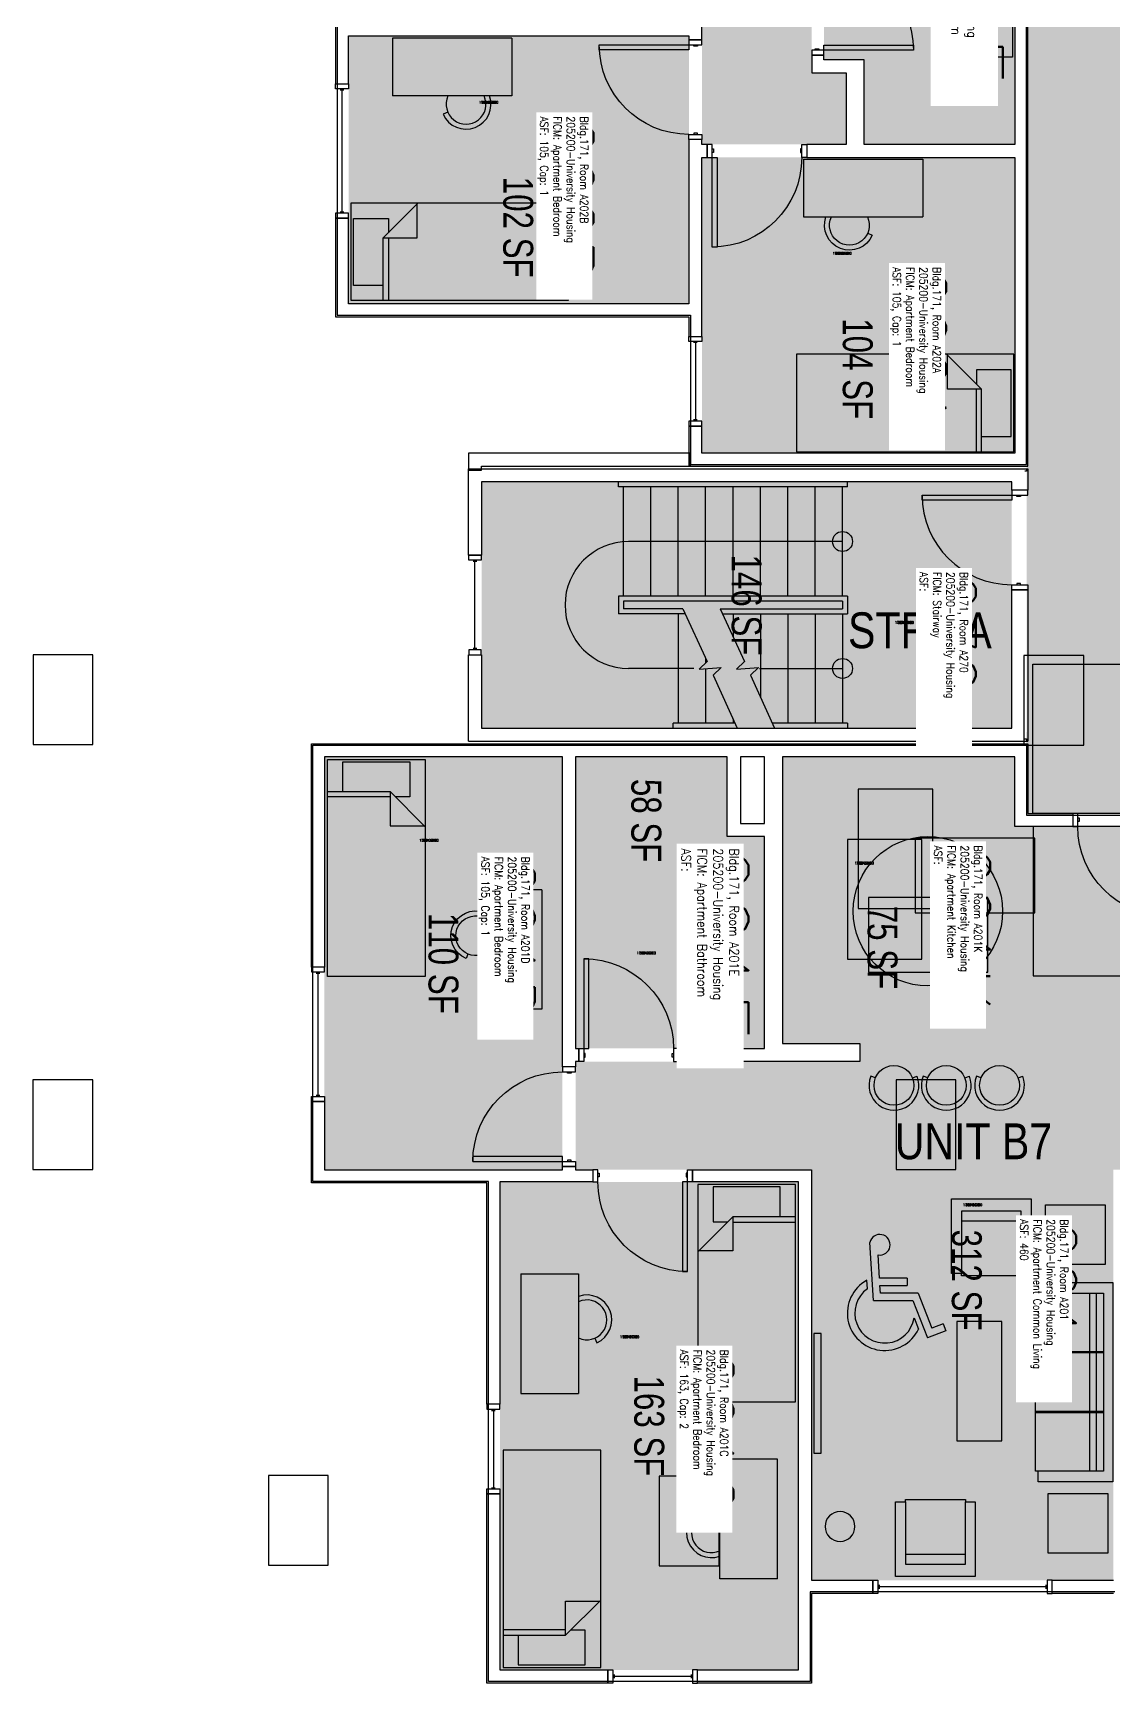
# Model space of a CAD drawing. Header units: inches. Extents: x -24 to 3257, y -489 to 2081.
# Drawn here: x -24 to 410, y -123 to 540 of the extents above; entities that cross this region are included whole.
import ezdxf
from ezdxf.enums import TextEntityAlignment as Align

# ---------------------------------------------------------------- set-up
doc = ezdxf.new("R2010")
doc.units = ezdxf.units.IN
doc.header["$LTSCALE"] = 48
doc.header["$MEASUREMENT"] = 0
for name, color, linetype in [('A-AREA-IDEN', 1, 'Continuous'), ('A-AREA-UNIT', 1, 'Continuous'), ('A-DOOR', 2, 'Continuous'), ('A-FLOR', 3, 'Continuous'), ('A-FLOR-ACCS', 2, 'Continuous'), ('A-FURN', 3, 'Continuous'), ('A-GLAZ', 1, 'Continuous'), ('A-IDEN-ICON', 4, 'Continuous'), ('A-IDEN-RNUM', 7, 'Continuous'), ('A-IDEN-SNUM', 4, 'Continuous'), ('A-IDEN-VNUM', 4, 'Continuous'), ('A-WALL', 5, 'Continuous'), ('AREA-TEXT', 3, 'Continuous'), ('Rooms-Category-Color', 7, 'Continuous'), ('Rooms-College-Color', 7, 'Continuous'), ('Rooms-Department-Color', 7, 'Continuous'), ('Rooms-Division-Color', 7, 'Continuous'), ('Rooms-Information', 7, 'Continuous')]:
    doc.layers.add(name, color=color, linetype=linetype)
doc.styles.add('AREA', font='arial.ttf', dxfattribs={"width": 0.75, "height": 12})
doc.styles.add('DIMS', font='ARIALN.TTF')
doc.styles.add('ROOMSNUMBER', font='txt.shx', dxfattribs={"height": 0.03})
doc.styles.add('ROOMVNUMBER', font='simplex.shx', dxfattribs={"width": 0.85})
doc.styles.get("Standard").update_dxf_attribs({"font": 'ARIALN.TTF'})
doc.dimstyles.new('NBA 2004', dxfattribs={"dimscale": 128, "dimtxt": 0.125, "dimasz": 0.09375, "dimexe": 0.125, "dimexo": 0.125, "dimgap": 0.0625, "dimtad": 1, "dimdec": 3, "dimzin": 3, "dimdsep": 46, "dimlunit": 4, "dimtxsty": 'DIMS', "dimblk": 'ARCHTICK', "dimcen": 0.09375, "dimdle": 0.125, "dimclrd": 256, "dimclre": 256, "dimclrt": 2, "dimadec": 0, "dimazin": 0, "dimtfac": 0.75, "dimtdec": 3, "dimtmove": 2, "dimatfit": 2, "dimfxl": 0.125, "dimfrac": 2, "dimtolj": 1, "dimtzin": 0, "dimlwd": -1, "dimlwe": -1, "dimarcsym": 0})

# ---------------------------------------------------------------- blocks, each defined once
blk = doc.blocks.new('_ArchTick')
at = {"color": 0, "linetype": 'ByBlock', "const_width": 0.15}
blk.add_lwpolyline([(-0.5, -0.5), (0.5, 0.5)], dxfattribs=at)
blk = doc.blocks.new('A$C4D89189E')
for p, q in [((0, 48), (0, 0)), ((0, 48), (23.25, 48)), ((23.25, 48), (23.25, 0)), ((29.75, 22.18), (30.53, 20.35)), ((0, 0), (23.25, 0.01))]:
    blk.add_line(p, q)
for radius, start, end in [(10, 293.20604, 109.52969), (8, 245.29988, 114.70012)]:
    blk.add_arc((26.59, 29.54), radius, start, end)
blk = doc.blocks.new('5ft_Diameter')
blk.add_circle((0, 0), 30)
blk = doc.blocks.new('Bar stool')
at = {"layer": 'A-FURN'}
for p, q in [((-7.43, -2.97), (-9.29, -3.71)), ((7.43, -2.97), (9.29, -3.71))]:
    blk.add_line(p, q, dxfattribs=at)
blk.add_circle((0, 0), 8, dxfattribs=at)
blk.add_arc((0, 0), 10, 338.20604, 201.79396, dxfattribs=at)
blk = doc.blocks.new('BED_TWIN')
at = {"linetype": 'Continuous'}
for p, q in [((87.250002, 19.500025), (0, 19.500025)), ((0, 19.500025), (0, -19.740625)), ((12.96, 13.379975), (0.99222, 13.379975)), ((1, 13.376575), (1, -13.500025)), ((12.96, 19.500025), (12.96, -5.659925)), ((15.12, -5.659925), (15.12, 19.500025)), ((87.250002, -19.740625), (87.250002, 19.504725)), ((27.040597, -19.740625), (12.96, -5.659925)), ((12.96, -5.659925), (26.64, -5.659925)), ((26.64, -5.659925), (26.64, -19.340025)), ((15, -13.500025), (15, -7.717325)), ((0, -19.740625), (87.252733, -19.740625)), ((1, -13.500025), (15, -13.500025))]:
    blk.add_line(p, q, dxfattribs=at)
blk = doc.blocks.new('I_FURN_TABLE_COFFEE TABLE_P')
at = {"linetype": 'ByBlock', "lineweight": -2}
blk.add_lwpolyline([(-24, 9), (-24, -9), (24, -9), (24, 9)], close=True, dxfattribs=at)
blk = doc.blocks.new('I_FURN_SOFA_LONG_P')
at = {"linetype": 'ByBlock', "lineweight": -2}
for p, q in [((6.61, 35.75), (6.61, 12.25)), ((9.25, 35.75), (9.25, 12.25)), ((3.7, 12.25), (31, 12.25)), ((3.7, 11.75), (31, 11.75)), ((6.61, 11.75), (6.61, -11.75)), ((9.25, 11.75), (9.25, -11.75)), ((3.7, -11.75), (31, -11.75)), ((3.7, -12.25), (31, -12.25)), ((6.61, -12.25), (6.61, -35.75)), ((9.25, -12.25), (9.25, -35.75))]:
    blk.add_line(p, q, dxfattribs=at)
blk.add_lwpolyline([(0, 40), (0, -40), (30, -40), (30, -35.75), (31, -35.75), (31, 35.75), (30, 35.75), (30, 40)], close=True, dxfattribs=at)
blk.add_lwpolyline([(30, 35.75), (3.7, 35.75), (3.7, -35.75), (30, -35.75)], dxfattribs=at)
blk = doc.blocks.new('FURN_CHAIR_CHAIR 2_P')
at = {"linetype": 'ByBlock', "lineweight": -2}
blk.add_line((9, -12), (9, 12), dxfattribs=at)
blk.add_lwpolyline([(31, 12), (30, 12), (30, 16), (0, 16), (0, -16), (30, -16), (30, -12), (31, -12)], close=True, dxfattribs=at)
blk.add_lwpolyline([(30, -12), (5, -12), (5, 12), (30, 12)], dxfattribs=at)
blk = doc.blocks.new('wardrobe')
at = {"layer": 'A-FURN'}
blk.add_lwpolyline([(3915.13, -1087.22), (3915.13, -1111.22), (3879.13, -1111.22), (3879.13, -1087.22)], close=True, dxfattribs=at)
blk = doc.blocks.new('floor lamp')
at = {"layer": 'A-FURN'}
blk.add_circle((4186.85, -1261.23), 6, dxfattribs=at)
blk = doc.blocks.new('30x48')
at = {"layer": 'A-FLOR-ACCS'}
blk.add_lwpolyline([(0, 30), (48, 30), (48, 0), (0, 0)], close=True, dxfattribs=at)
blk = doc.blocks.new('cphc2')
for p, q in [((5.49, 8), (5.01, 15.77)), ((6.31, 11), (6.12, 14.1)), ((4.7, 9.57), (4.63, 10.7)), ((10, 11), (6.31, 11)), ((6.37, 10), (10, 10)), ((6.43, 9), (6.37, 10)), ((11.48, 9), (6.43, 9)), ((10, 11), (10, 10)), ((11.48, 9), (13.31, 4.28)), ((5.49, 8), (10.79, 8)), ((10.79, 8), (12.74, 2.99)), ((10.95, 5.66), (11.53, 4.17)), ((14.82, 4.87), (13.31, 4.28)), ((14.82, 4.87), (15.18, 3.93)), ((15.18, 3.93), (12.74, 2.99))]:
    blk.add_line(p, q)
for centre, radius, start, end in [((6.35, 15.46), 1.38, 260.2584, 166.6451), ((7, 6.3), 5, 118.3454, 334.8586), ((7, 6.3), 4, 125.1719, 350.8537)]:
    blk.add_arc(centre, radius, start, end)

msp = doc.modelspace()

# ---------------------------------------------------------------- hatches: boundary and pattern name
at = {"layer": 'Rooms-Category-Color', "true_color": 0xadadad}
for points in [[(547.22, 1168.24), (547.22, 1193.24), (464.89, 1193.24), (464.89, 1168.24), (375.5, 1168.24), (375.5, 1082.22), (350.5, 1082.22), (350.5, 999.89), (375.5, 999.89), (375.5, 815.86), (350.5, 815.86), (350.5, 733.53), (375.5, 733.53), (374.88, 226), (435.5, 226), (435.5, 616.78), (460.5, 616.78), (460.5, 699.11), (435.5, 699.11), (435.5, 881.25), (507.5, 881.25), (507.5, 960.25), (435.5, 960.25), (435.5, 1023.88), (495.87, 1084.25), (547.22, 1084.25)], [(369, 359.25), (155.94, 359.25), (155.94, 260.25), (369, 260.25)]]:
    msp.add_hatch(color=253, dxfattribs=at).paths.add_polyline_path(points)
at = {"layer": 'Rooms-Category-Color', "true_color": 0x728ef3}
for points in [[(240.13, 905.25), (240.13, 821.11), (345.25, 821.11), (345.25, 759.98), (336.3, 759.98), (336.3, 754.73), (345.25, 754.73), (345.25, 733.53), (295.88, 733.53), (295.88, 754.73), (302.3, 754.73), (302.3, 759.98), (288.63, 759.98), (288.63, 728.28), (302.5, 728.28), (302.5, 699.53), (288.63, 699.53), (288.63, 523.5), (302.5, 523.5), (302.5, 494.75), (244.5, 494.75), (244.5, 769.75), (123.5, 769.75), (123.5, 905.25)], [(370.25, 607.89), (293.5, 607.89), (293.5, 528.75), (309.75, 528.75), (309.75, 494.75), (370.25, 494.75)], [(102.5, 538.38), (102.5, 430.75), (239.25, 430.75), (239.25, 538.38)], [(244.5, 370.75), (370.25, 370.75), (370.25, 489.5), (244.5, 489.5)], [(92.83, 248.75), (92.83, 82.88), (188.46, 82.88), (188.46, 248.75)], [(193.71, 248.75), (193.71, 131.63), (269.58, 131.63), (269.58, 216.76), (254.69, 216.76), (254.69, 248.75)], [(370.25, 133.63), (276.83, 133.63), (276.83, 248.75), (370.25, 248.75)], [(288.58, -82), (409.82, -82), (409.82, 82.88), (555.92, 82.88), (555.92, 147.39), (435.5, 147.39), (435.5, 220.75), (370.25, 220.75), (370.25, 133.63), (307.96, 133.63), (307.96, 126.38), (193.71, 126.38), (193.71, 82.88), (288.58, 82.88)], [(163.33, -118), (283.33, -118), (283.33, 78), (163.33, 78)]]:
    msp.add_hatch(color=171, dxfattribs=at).paths.add_polyline_path(points)
at = {"layer": 'Rooms-College-Color', "true_color": 0xadadad}
for points in [[(547.22, 1168.24), (547.22, 1193.24), (464.89, 1193.24), (464.89, 1168.24), (375.5, 1168.24), (375.5, 1082.22), (350.5, 1082.22), (350.5, 999.89), (375.5, 999.89), (375.5, 815.86), (350.5, 815.86), (350.5, 733.53), (375.5, 733.53), (374.88, 226), (435.5, 226), (435.5, 616.78), (460.5, 616.78), (460.5, 699.11), (435.5, 699.11), (435.5, 881.25), (507.5, 881.25), (507.5, 960.25), (435.5, 960.25), (435.5, 1023.88), (495.87, 1084.25), (547.22, 1084.25)], [(240.13, 905.25), (240.13, 821.11), (345.25, 821.11), (345.25, 759.98), (336.3, 759.98), (336.3, 754.73), (345.25, 754.73), (345.25, 733.53), (295.88, 733.53), (295.88, 754.73), (302.3, 754.73), (302.3, 759.98), (288.63, 759.98), (288.63, 728.28), (302.5, 728.28), (302.5, 699.53), (288.63, 699.53), (288.63, 523.5), (302.5, 523.5), (302.5, 494.75), (244.5, 494.75), (244.5, 769.75), (123.5, 769.75), (123.5, 905.25)], [(370.25, 607.89), (293.5, 607.89), (293.5, 528.75), (309.75, 528.75), (309.75, 494.75), (370.25, 494.75)], [(102.5, 538.38), (102.5, 430.75), (239.25, 430.75), (239.25, 538.38)], [(244.5, 370.75), (370.25, 370.75), (370.25, 489.5), (244.5, 489.5)], [(369, 359.25), (155.94, 359.25), (155.94, 260.25), (369, 260.25)], [(92.83, 248.75), (92.83, 82.88), (188.46, 82.88), (188.46, 248.75)], [(193.71, 248.75), (193.71, 131.63), (269.58, 131.63), (269.58, 216.76), (254.69, 216.76), (254.69, 248.75)], [(370.25, 133.63), (276.83, 133.63), (276.83, 248.75), (370.25, 248.75)], [(288.58, -82), (409.82, -82), (409.82, 82.88), (555.92, 82.88), (555.92, 147.39), (435.5, 147.39), (435.5, 220.75), (370.25, 220.75), (370.25, 133.63), (307.96, 133.63), (307.96, 126.38), (193.71, 126.38), (193.71, 82.88), (288.58, 82.88)], [(163.33, -118), (283.33, -118), (283.33, 78), (163.33, 78)]]:
    msp.add_hatch(color=253, dxfattribs=at).paths.add_polyline_path(points)
at = {"layer": 'Rooms-Department-Color', "true_color": 0xacacac}
for points in [[(547.22, 1168.24), (547.22, 1193.24), (464.89, 1193.24), (464.89, 1168.24), (375.5, 1168.24), (375.5, 1082.22), (350.5, 1082.22), (350.5, 999.89), (375.5, 999.89), (375.5, 815.86), (350.5, 815.86), (350.5, 733.53), (375.5, 733.53), (374.88, 226), (435.5, 226), (435.5, 616.78), (460.5, 616.78), (460.5, 699.11), (435.5, 699.11), (435.5, 881.25), (507.5, 881.25), (507.5, 960.25), (435.5, 960.25), (435.5, 1023.88), (495.87, 1084.25), (547.22, 1084.25)], [(369, 359.25), (155.94, 359.25), (155.94, 260.25), (369, 260.25)]]:
    msp.add_hatch(color=253, dxfattribs=at).paths.add_polyline_path(points)
at = {"layer": 'Rooms-Department-Color', "true_color": 0x604aed}
for points in [[(240.13, 905.25), (240.13, 821.11), (345.25, 821.11), (345.25, 759.98), (336.3, 759.98), (336.3, 754.73), (345.25, 754.73), (345.25, 733.53), (295.88, 733.53), (295.88, 754.73), (302.3, 754.73), (302.3, 759.98), (288.63, 759.98), (288.63, 728.28), (302.5, 728.28), (302.5, 699.53), (288.63, 699.53), (288.63, 523.5), (302.5, 523.5), (302.5, 494.75), (244.5, 494.75), (244.5, 769.75), (123.5, 769.75), (123.5, 905.25)], [(370.25, 607.89), (293.5, 607.89), (293.5, 528.75), (309.75, 528.75), (309.75, 494.75), (370.25, 494.75)], [(102.5, 538.38), (102.5, 430.75), (239.25, 430.75), (239.25, 538.38)], [(244.5, 370.75), (370.25, 370.75), (370.25, 489.5), (244.5, 489.5)], [(92.83, 248.75), (92.83, 82.88), (188.46, 82.88), (188.46, 248.75)], [(193.71, 248.75), (193.71, 131.63), (269.58, 131.63), (269.58, 216.76), (254.69, 216.76), (254.69, 248.75)], [(370.25, 133.63), (276.83, 133.63), (276.83, 248.75), (370.25, 248.75)], [(288.58, -82), (409.82, -82), (409.82, 82.88), (555.92, 82.88), (555.92, 147.39), (435.5, 147.39), (435.5, 220.75), (370.25, 220.75), (370.25, 133.63), (307.96, 133.63), (307.96, 126.38), (193.71, 126.38), (193.71, 82.88), (288.58, 82.88)], [(163.33, -118), (283.33, -118), (283.33, 78), (163.33, 78)]]:
    msp.add_hatch(color=173, dxfattribs=at).paths.add_polyline_path(points)
at = {"layer": 'Rooms-Division-Color', "true_color": 0xadadad}
for points in [[(547.22, 1168.24), (547.22, 1193.24), (464.89, 1193.24), (464.89, 1168.24), (375.5, 1168.24), (375.5, 1082.22), (350.5, 1082.22), (350.5, 999.89), (375.5, 999.89), (375.5, 815.86), (350.5, 815.86), (350.5, 733.53), (375.5, 733.53), (374.88, 226), (435.5, 226), (435.5, 616.78), (460.5, 616.78), (460.5, 699.11), (435.5, 699.11), (435.5, 881.25), (507.5, 881.25), (507.5, 960.25), (435.5, 960.25), (435.5, 1023.88), (495.87, 1084.25), (547.22, 1084.25)], [(369, 359.25), (155.94, 359.25), (155.94, 260.25), (369, 260.25)]]:
    msp.add_hatch(color=253, dxfattribs=at).paths.add_polyline_path(points)
at = {"layer": 'Rooms-Division-Color', "true_color": 0x604aed}
for points in [[(240.13, 905.25), (240.13, 821.11), (345.25, 821.11), (345.25, 759.98), (336.3, 759.98), (336.3, 754.73), (345.25, 754.73), (345.25, 733.53), (295.88, 733.53), (295.88, 754.73), (302.3, 754.73), (302.3, 759.98), (288.63, 759.98), (288.63, 728.28), (302.5, 728.28), (302.5, 699.53), (288.63, 699.53), (288.63, 523.5), (302.5, 523.5), (302.5, 494.75), (244.5, 494.75), (244.5, 769.75), (123.5, 769.75), (123.5, 905.25)], [(370.25, 607.89), (293.5, 607.89), (293.5, 528.75), (309.75, 528.75), (309.75, 494.75), (370.25, 494.75)], [(102.5, 538.38), (102.5, 430.75), (239.25, 430.75), (239.25, 538.38)], [(244.5, 370.75), (370.25, 370.75), (370.25, 489.5), (244.5, 489.5)], [(92.83, 248.75), (92.83, 82.88), (188.46, 82.88), (188.46, 248.75)], [(193.71, 248.75), (193.71, 131.63), (269.58, 131.63), (269.58, 216.76), (254.69, 216.76), (254.69, 248.75)], [(370.25, 133.63), (276.83, 133.63), (276.83, 248.75), (370.25, 248.75)], [(288.58, -82), (409.82, -82), (409.82, 82.88), (555.92, 82.88), (555.92, 147.39), (435.5, 147.39), (435.5, 220.75), (370.25, 220.75), (370.25, 133.63), (307.96, 133.63), (307.96, 126.38), (193.71, 126.38), (193.71, 82.88), (288.58, 82.88)], [(163.33, -118), (283.33, -118), (283.33, 78), (163.33, 78)]]:
    msp.add_hatch(color=173, dxfattribs=at).paths.add_polyline_path(points)

# ---------------------------------------------------------------- linework, layer by layer
at = {"layer": 'A-AREA-UNIT'}
for p, q in [((97.88, 769.13), (97.88, 426.13)), ((374.88, 366.13), (374.88, 732.91)), ((97.88, 426.13), (239.88, 426.13)), ((239.88, 426.13), (239.88, 366.13)), ((239.88, 366.13), (374.88, 366.13)), ((88.21, 78.25), (88.21, 253.38)), ((88.21, 253.38), (374.88, 253.38)), ((374.88, 253.38), (374.88, 225.38)), ((374.88, 225.38), (436.13, 225.38)), ((158.71, 78.25), (88.21, 78.25)), ((158.71, -122.62), (158.71, 78.25)), ((410.44, -86.62), (287.96, -86.62)), ((287.96, -86.62), (287.96, -122.62)), ((287.96, -122.62), (158.71, -122.62))]:
    msp.add_line(p, q, dxfattribs=at)
at = {"layer": 'A-DOOR'}
for points in [[(239.25, 534.75), (239.25, 532.75), (203.25, 532.75), (203.25, 534.75)], [(244.5, 534.75), (244.5, 536.75), (239.25, 536.75), (239.25, 534.75)], [(242.75, 534.75), (242.75, 534.25), (241.25, 534.25), (241.25, 534.75)], [(288.63, 532.64), (288.63, 530.64), (293.5, 530.64), (293.5, 532.64)], [(290, 532.64), (290, 533.14), (291.5, 533.14), (291.5, 532.64)], [(293.5, 532.64), (293.5, 534.64), (329.5, 534.64), (329.5, 532.64)], [(244.5, 498.75), (244.5, 496.75), (239.25, 496.75), (239.25, 498.75)], [(242.75, 498.75), (242.75, 499.25), (241.25, 499.25), (241.25, 498.75)], [(248.62, 494.75), (246.62, 494.75), (246.62, 489.5), (248.62, 489.5)], [(248.62, 493), (249.12, 493), (249.12, 491.5), (248.62, 491.5)], [(284.62, 493), (284.12, 493), (284.12, 491.5), (284.62, 491.5)], [(284.62, 494.75), (286.62, 494.75), (286.62, 489.5), (284.62, 489.5)], [(248.62, 489.5), (250.62, 489.5), (250.62, 453.5), (248.62, 453.5)], [(369, 353.87), (369, 351.87), (333, 351.87), (333, 353.87)], [(375.5, 353.87), (375.5, 355.87), (369, 355.87), (369, 353.87)], [(372.5, 353.87), (372.5, 353.37), (371, 353.37), (371, 353.87)], [(372.5, 317.87), (372.5, 318.37), (371, 318.37), (371, 317.87)], [(375.5, 317.87), (375.5, 315.87), (369, 315.87), (369, 317.87)], [(395.54, 226), (393.54, 226), (393.54, 220.75), (395.54, 220.75)], [(395.54, 224.25), (396.04, 224.25), (396.04, 222.75), (395.54, 222.75)], [(197.08, 131.63), (199.08, 131.63), (199.08, 167.63), (197.08, 167.63)], [(197.08, 126.38), (195.08, 126.38), (195.08, 131.63), (197.08, 131.63)], [(197.08, 128.13), (197.58, 128.13), (197.58, 129.63), (197.08, 129.63)], [(233.08, 128.13), (232.58, 128.13), (232.58, 129.63), (233.08, 129.63)], [(233.08, 126.38), (235.08, 126.38), (235.08, 131.63), (233.08, 131.63)], [(193.71, 122.2), (193.71, 124.2), (188.46, 124.2), (188.46, 122.2)], [(191.96, 122.2), (191.96, 121.7), (190.46, 121.7), (190.46, 122.2)], [(188.46, 86.2), (188.46, 88.2), (152.46, 88.2), (152.46, 86.2)], [(193.71, 86.2), (193.71, 84.2), (188.46, 84.2), (188.46, 86.2)], [(191.96, 86.2), (191.96, 86.7), (190.46, 86.7), (190.46, 86.2)], [(202.7, 82.88), (200.7, 82.88), (200.7, 78), (202.7, 78)], [(202.7, 81.5), (203.2, 81.5), (203.2, 80), (202.7, 80)], [(238.7, 81.5), (238.2, 81.5), (238.2, 80), (238.7, 80)], [(238.7, 82.88), (240.7, 82.88), (240.7, 78), (238.7, 78)], [(238.7, 78), (236.7, 78), (236.7, 42), (238.7, 42)]]:
    msp.add_lwpolyline(points, close=True, dxfattribs=at)
at = {"layer": 'A-DOOR', "extrusion": (0, 0, -1)}
for centre, start, end in [((-293.5, 532.64), 90, 180), ((-239.25, 534.75), 270, 0), ((-248.62, 489.5), 180, 270), ((-431.54, 220.75), 270, 0), ((-197.08, 131.63), 90, 180), ((-188.46, 86.2), 0, 90), ((-238.7, 78), 270, 0)]:
    msp.add_arc(centre, 36, start, end, dxfattribs=at)
at = {"layer": 'A-DOOR'}
msp.add_arc((369, 353.87), 36, 180, 270, dxfattribs=at)
at = {"layer": 'A-FLOR'}
for p, q in [((211, 357.25, 0), (211, 359.25, 0)), ((303, 357.25, 0), (303, 359.25, 0)), ((303, 357.25, 0), (211, 357.25, 0)), ((213, 313.25, 0), (213, 357.25, 0)), ((224, 313.25, 0), (224, 357.25, 0)), ((235, 313.25, 0), (235, 357.25, 0)), ((246, 313.25, 0), (246, 357.25, 0)), ((257, 313.25, 0), (257, 357.25, 0)), ((268, 313.25, 0), (268, 357.25, 0)), ((279, 313.25, 0), (279, 357.25, 0)), ((290, 313.25, 0), (290, 357.25, 0)), ((301, 313.25, 0), (301, 357.25, 0)), ((301, 335.25, 0), (215, 335.25, 0)), ((211, 313.25, 0), (211, 306.25, 0)), ((303, 313.25, 0), (211, 313.25, 0)), ((303, 313.25, 0), (303, 306.25, 0)), ((237.78, 306.25, 0), (211, 306.25, 0)), ((213, 311.25, 0), (213, 308.25, 0)), ((301, 311.25, 0), (213, 311.25, 0)), ((236.87, 308.25, 0), (213, 308.25, 0)), ((235, 306.25, 0), (235, 262.25, 0)), ((235, 306.25, 0), (235, 262.25, 0)), ((251.87, 308.25, 0), (301, 308.25, 0)), ((252.78, 306.25, 0), (303, 306.25, 0)), ((257, 306.25, 0), (257, 297, 0)), ((268, 306.25, 0), (268, 272.84, 0)), ((279, 306.25, 0), (279, 262.25, 0)), ((290, 306.25, 0), (290, 262.25, 0)), ((301, 311.25, 0), (301, 308.25, 0)), ((301, 306.25, 0), (301, 262.25, 0)), ((246, 288.2, 0), (246, 286.43, 0)), ((246, 284.12, 0), (246, 262.25, 0)), ((233, 260.25, 0), (233, 262.25, 0)), ((257.82, 262.25, 0), (233, 262.25, 0)), ((257, 264.06, 0), (257, 262.25, 0)), ((303, 262.25, 0), (272.82, 262.25, 0)), ((303, 262.25, 0), (303, 260.25, 0))]:
    msp.add_line(p, q, dxfattribs=at)
at = {"layer": 'A-FLOR', "elevation": 0}
for points in [[(236.87, 308.25), (246.57, 286.99), (243.43, 283.92), (252.18, 284.59), (249.04, 281.52), (258.73, 260.25)], [(251.87, 308.25), (261.57, 286.99), (258.43, 283.92), (267.18, 284.59), (264.04, 281.52), (273.73, 260.25)]]:
    msp.add_lwpolyline(points, dxfattribs=at)
at = {"layer": 'A-FLOR'}
for centre in [(301, 335.25, 0), (301, 284.25, 0)]:
    msp.add_circle(centre, 4, dxfattribs=at)
msp.add_arc((215, 309.75, 0), 25.5, 90, 270, dxfattribs=at)
at = {"layer": 'A-FLOR-ACCS'}
for points in [[(377.5, 226), (377.5, 286), (431.5, 286), (431.5, 226)], [(307.3, 235.84), (307.3, 187.84), (337.3, 187.84), (337.3, 235.84)], [(377.54, 220.75), (377.54, 160.75), (431.54, 160.75), (431.54, 220.75)], [(332.93, 167.5), (332.93, 215.5), (302.93, 215.5), (302.93, 167.5)], [(330.25, 186.13), (378.25, 186.13), (378.25, 216.13), (330.25, 216.13)], [(359.4, 192.25), (311.4, 192.25), (311.4, 162.25), (359.4, 162.25)]]:
    msp.add_lwpolyline(points, close=True, dxfattribs=at)
at = {"layer": 'A-FURN'}
for points in [[(406.55, 44.87), (382.55, 44.87), (382.55, 68.87), (406.55, 68.87)], [(289.41, -30.92), (292.4, -30.92), (292.4, 17.08), (289.41, 17.08)], [(407.59, -71.12), (383.59, -71.12), (383.59, -47.12), (407.59, -47.12)]]:
    msp.add_lwpolyline(points, close=True, dxfattribs=at)
msp.add_circle((321.67, 116.8), 8, dxfattribs=at)
at = {"layer": 'A-GLAZ'}
for p, q in [((100.63, 516.6), (99.13, 516.6)), ((99.88, 516.6), (99.88, 467.6)), ((100.63, 467.6), (99.13, 467.6)), ((242.63, 415.13), (241.13, 415.13)), ((241.88, 415.13), (241.88, 384.13)), ((242.63, 384.13), (241.13, 384.13)), ((154.06, 327.25), (152.56, 327.25)), ((153.31, 292.25), (153.31, 327.25)), ((154.06, 292.25), (152.56, 292.25)), ((89.46, 161.84), (90.96, 161.84)), ((90.21, 161.84), (90.21, 112.84)), ((89.46, 112.84), (90.96, 112.84)), ((159.96, -13.81), (161.46, -13.81)), ((160.71, -13.81), (160.71, -44.81)), ((159.96, -44.81), (161.46, -44.81)), ((315.71, -83.87), (315.71, -85.37)), ((382.71, -84.62), (315.71, -84.62)), ((382.71, -83.87), (382.71, -85.37)), ((209.21, -119.87), (209.21, -121.37)), ((240.21, -120.62), (209.21, -120.62)), ((240.21, -119.87), (240.21, -121.37))]:
    msp.add_line(p, q, dxfattribs=at)
for points in [[(97.25, 517.1), (97.25, 519.1), (102.5, 519.1), (102.5, 517.1)], [(97.25, 467.1), (97.25, 465.1), (102.5, 465.1), (102.5, 467.1)], [(239.25, 415.63), (239.25, 417.63), (244.5, 417.63), (244.5, 415.63)], [(239.25, 383.63), (239.25, 381.63), (244.5, 381.63), (244.5, 383.63)], [(150.81, 327.75), (150.81, 329.75), (155.81, 329.75), (155.81, 327.75)], [(150.81, 291.75), (150.81, 289.75), (155.81, 289.75), (155.81, 291.75)], [(92.83, 162.34), (92.83, 164.34), (87.58, 164.34), (87.58, 162.34)], [(92.83, 112.34), (92.83, 110.34), (87.58, 110.34), (87.58, 112.34)], [(163.33, -13.31), (163.33, -11.31), (158.08, -11.31), (158.08, -13.31)], [(163.33, -45.31), (163.33, -47.31), (158.08, -47.31), (158.08, -45.31)], [(315.21, -87.25), (313.21, -87.25), (313.21, -82), (315.21, -82)], [(383.21, -87.25), (385.21, -87.25), (385.21, -82), (383.21, -82)], [(208.71, -123.25), (206.71, -123.25), (206.71, -118), (208.71, -118)], [(240.71, -123.25), (242.71, -123.25), (242.71, -118), (240.71, -118)]]:
    msp.add_lwpolyline(points, close=True, dxfattribs=at)
at = {"layer": 'A-WALL'}
for p, q in [((375.5, 494.13), (375.5, 733.53)), ((244.5, 536.75), (244.5, 609.63)), ((370.25, 607.89), (370.25, 494.75)), ((97.25, 570.63), (97.25, 519.1)), ((102.5, 538.38), (239.25, 538.38)), ((102.5, 519.1), (102.5, 538.38)), ((239.25, 538.38), (239.25, 536.75)), ((239.25, 536.75), (244.5, 536.75)), ((288.63, 530.64), (288.63, 523.5)), ((293.5, 530.64), (288.63, 530.64)), ((293.5, 528.75), (293.5, 530.64)), ((309.75, 528.75), (293.5, 528.75)), ((309.75, 494.75), (309.75, 528.75)), ((97.25, 519.1), (102.5, 519.1)), ((288.63, 523.5), (302.5, 523.5)), ((302.5, 523.5), (302.5, 494.75)), ((239.25, 496.75), (239.25, 430.75)), ((244.5, 496.75), (239.25, 496.75)), ((244.5, 494.75), (244.5, 496.75)), ((246.62, 494.75), (244.5, 494.75)), ((246.62, 489.5), (246.62, 494.75)), ((289.25, 494.75), (286.62, 494.75)), ((286.62, 494.75), (286.62, 489.5)), ((302.5, 494.75), (289.25, 494.75)), ((370.25, 494.75), (309.75, 494.75)), ((375.5, 365.5), (375.5, 494.13)), ((244.5, 426.13), (244.5, 489.5)), ((244.5, 489.5), (246.62, 489.5)), ((286.62, 489.5), (289.25, 489.5)), ((289.25, 489.5), (370.25, 489.5)), ((370.25, 489.5), (370.25, 370.75)), ((97.25, 465.1), (97.25, 425.5)), ((102.5, 465.1), (97.25, 465.1)), ((102.5, 430.75), (102.5, 465.1)), ((97.25, 425.5), (239.25, 425.5)), ((239.25, 430.75), (102.5, 430.75)), ((239.25, 425.5), (239.25, 417.63)), ((244.5, 417.63), (244.5, 426.13)), ((239.25, 417.63), (244.5, 417.63)), ((239.25, 381.63), (239.25, 365.5)), ((244.5, 381.63), (239.25, 381.63)), ((244.5, 370.75), (244.5, 381.63)), ((239.88, 370.75), (150.69, 370.75)), ((150.69, 370.75), (150.69, 363.88)), ((155.94, 365.5), (239.88, 365.5)), ((155.94, 363.88), (155.94, 365.5)), ((239.25, 365.5), (375.5, 365.5)), ((239.88, 365.5), (239.88, 370.75)), ((370.25, 370.75), (244.5, 370.75)), ((150.69, 329.75), (150.69, 364.5)), ((150.69, 364.5), (375.5, 364.5)), ((150.69, 363.88), (155.94, 363.88)), ((155.94, 359.25), (155.94, 329.75)), ((369, 359.25), (155.94, 359.25)), ((369, 355.87), (369, 359.25)), ((374.25, 364.5), (374.88, 364.5)), ((374.88, 363.5), (374.25, 363.5)), ((374.88, 364.5), (374.88, 363.5)), ((375.5, 364.5), (375.5, 355.87)), ((375.5, 355.87), (369, 355.87)), ((155.94, 329.75), (150.69, 329.75)), ((369, 260.25), (369, 315.87)), ((369, 315.87), (375.5, 315.87)), ((375.5, 315.87), (375.5, 255)), ((150.69, 255), (150.69, 289.75)), ((150.69, 289.75), (155.94, 289.75)), ((155.94, 289.75), (155.94, 260.25)), ((155.94, 260.25), (369, 260.25)), ((87.58, 164.34), (87.58, 254)), ((87.58, 254), (375.5, 254)), ((150.69, 255), (375.5, 255)), ((374.25, 256), (374.88, 256)), ((374.88, 256), (374.88, 255)), ((375.5, 254), (375.5, 226)), ((92.83, 248.75), (92.83, 164.34)), ((188.46, 248.75), (92.83, 248.75)), ((188.46, 124.2), (188.46, 248.75)), ((254.69, 248.75), (193.71, 248.75)), ((193.71, 248.75), (193.71, 131.63)), ((254.69, 216.76), (254.69, 248.75)), ((269.58, 248.75), (259.94, 248.75)), ((259.94, 248.75), (259.94, 222.01)), ((269.58, 222.01), (269.58, 248.75)), ((370.25, 248.75), (276.83, 248.75)), ((276.83, 248.75), (276.83, 133.63)), ((370.25, 220.75), (370.25, 248.75)), ((375.5, 226), (393.54, 226)), ((393.54, 226), (393.54, 220.75)), ((259.94, 222.01), (269.58, 222.01)), ((393.54, 220.75), (370.25, 220.75)), ((269.58, 216.76), (254.69, 216.76)), ((269.58, 131.63), (269.58, 216.76)), ((92.83, 164.34), (87.58, 164.34)), ((276.83, 133.63), (307.96, 133.63)), ((307.96, 133.63), (307.96, 126.38)), ((193.71, 131.63), (195.08, 131.63)), ((195.08, 126.38), (193.71, 126.38)), ((193.71, 126.38), (193.71, 124.2)), ((195.08, 131.63), (195.08, 126.38)), ((235.08, 126.38), (235.08, 131.63)), ((235.08, 131.63), (269.58, 131.63)), ((272.33, 126.38), (235.08, 126.38)), ((307.96, 126.38), (272.33, 126.38)), ((193.71, 124.2), (188.46, 124.2)), ((87.58, 77.63), (87.58, 110.34)), ((87.58, 110.34), (92.83, 110.34)), ((92.83, 110.34), (92.83, 82.88)), ((92.83, 82.88), (158.71, 82.88)), ((158.71, 82.88), (188.46, 82.88)), ((188.46, 82.88), (188.46, 84.2)), ((188.46, 84.2), (193.71, 84.2)), ((193.71, 84.2), (193.71, 82.88)), ((193.71, 82.88), (200.7, 82.88)), ((200.7, 82.88), (200.7, 78)), ((240.7, 78), (240.7, 82.88)), ((240.7, 82.88), (288.58, 82.88)), ((288.58, 82.88), (288.58, -82)), ((158.08, 77.63), (87.58, 77.63)), ((158.08, -11.31), (158.08, 77.63)), ((163.33, 78), (163.33, -11.31)), ((200.7, 78), (163.33, 78)), ((283.33, 78), (240.7, 78)), ((283.33, -118), (283.33, 78)), ((163.33, -11.31), (158.08, -11.31)), ((158.08, -123.25), (158.08, -47.31)), ((158.08, -47.31), (163.33, -47.31)), ((163.33, -47.31), (163.33, -118)), ((288.58, -82), (313.21, -82)), ((313.21, -82), (313.21, -87.25)), ((385.21, -87.25), (385.21, -82)), ((385.21, -82), (409.82, -82)), ((313.21, -87.25), (288.58, -87.25)), ((288.58, -87.25), (288.58, -123.25)), ((409.82, -87.25), (385.21, -87.25)), ((163.33, -118), (206.71, -118)), ((206.71, -118), (206.71, -123.25)), ((242.71, -123.25), (242.71, -118)), ((242.71, -118), (283.33, -118)), ((206.71, -123.25), (158.08, -123.25)), ((288.58, -123.25), (242.71, -123.25))]:
    msp.add_line(p, q, dxfattribs=at)

# ---------------------------------------------------------------- block references
at = {"layer": 'A-FLOR-ACCS'}
for name, p, rotation in [('30x48', (339.25, 577.85), 270), ('5ft_Diameter', (335.29, 186.72), 48.79867364481339)]:
    msp.add_blockref(name, p, dxfattribs=dict(at, rotation=rotation))
at = {"layer": 'A-FURN'}
for name, p, rotation in [('A$C4D89189E', (120.18, 537.46), 270), ('BED_TWIN', (369.8, 390.76), 180), ('Bar stool', (321.67, 116.8), 180), ('Bar stool', (342.7, 116.8), 180), ('Bar stool', (364.1, 116.8), 180), ('BED_TWIN', (262.58, 77), 270), ('BED_TWIN', (184.08, -117), 90), ('A$C4D89189E', (274.91, -33.35), 180)]:
    msp.add_blockref(name, p, dxfattribs=dict(at, rotation=rotation))
at = {"layer": 'A-FURN', "xscale": -1}
for name, p, rotation in [('A$C4D89189E', (333.31, 488.85), 90), ('BED_TWIN', (103.5, 451.5), 180)]:
    msp.add_blockref(name, p, dxfattribs=dict(at, rotation=rotation))
at = {"layer": 'A-FURN', "extrusion": (0, 0, -1), "zscale": -1}
for name, p, rotation in [('wardrobe', (1111.46, 4168.9), 270), ('wardrobe', (713.33, 4168.53), 270), ('BED_TWIN', (-113.58, 247.75), 270), ('wardrobe', (1111.5, 3998.11), 270), ('wardrobe', (764.69, 3998.09), 270), ('wardrobe', (1016.9, 3839.19), 270), ('wardrobe', (859.85, 3838.95), 270), ('floor lamp', (3886.86, -1321.6), 180)]:
    msp.add_blockref(name, p, dxfattribs=dict(at, rotation=rotation))
msp.add_blockref('A$C4D89189E', (-180.24, 147.37), dxfattribs=at)
at = {"layer": 'A-FURN', "linetype": 'Continuous', "lineweight": 25, "extrusion": (0, 0, -1), "zscale": -1}
for p, rotation in [((-360.75, 71.26), 270), ((-338.35, -80.49), 90)]:
    msp.add_blockref('FURN_CHAIR_CHAIR 2_P', p, dxfattribs=dict(at, rotation=rotation))
at = {"layer": 'A-FURN'}
msp.add_blockref('A$C4D89189E', (171.7, -6.93), dxfattribs=at)
at = {"layer": 'A-FURN', "linetype": 'Continuous', "lineweight": 25, "extrusion": (0, 0, -1), "zscale": -1}
msp.add_blockref('I_FURN_SOFA_LONG_P', (-409.55, -2.44), dxfattribs=at)
at = {"layer": 'A-FURN', "linetype": 'Continuous', "lineweight": 25, "rotation": 90}
msp.add_blockref('I_FURN_TABLE_COFFEE TABLE_P', (355.95, -2.01), dxfattribs=at)
at = {"layer": 'A-IDEN-ICON', "xscale": 3, "yscale": 3, "zscale": 3}
msp.add_blockref('cphc2', (296.93, 6.39), dxfattribs=at)

# ---------------------------------------------------------------- texts
at = {"layer": 'A-AREA-IDEN'}
for s, p in [('STR 1A', (332.07, 292.39)), ('UNIT B7', (353.62, 87.13))]:
    msp.add_text(s, height=14.4, dxfattribs=at).set_placement(p, align=Align.CENTER)
at = {"layer": 'A-IDEN-RNUM', "style": 'ROOMSNUMBER', "width": 0.85}
for s, p in [('0202-B0', (158.8, 511.14)), ('0202-A0', (300.84, 450.47)), ('0270-00', (325.87, 302.22)), ('0201-D0', (134.8, 214.74)), ('0201-K0', (309.73, 205.58)), ('0201-E0', (222.16, 169.44)), ('0201-00', (353.28, 68.3)), ('0201-C0', (215.49, 15.31))]:
    msp.add_text(s, height=1, dxfattribs=at).set_placement(p, align=Align.CENTER)
at = {"layer": 'A-IDEN-SNUM', "style": 'ROOMSNUMBER', "width": 0.85}
for s, p in [('1710A202B0', (158.8, 511.14)), ('1710A202A0', (300.84, 450.47)), ('1710A27000', (325.87, 302.22)), ('1710A201D0', (134.8, 214.74)), ('1710A201K0', (309.73, 205.58)), ('1710A201E0', (222.16, 169.44)), ('1710A20100', (353.28, 68.3)), ('1710A201C0', (215.49, 15.31))]:
    msp.add_text(s, height=1, dxfattribs=at).set_placement(p, align=Align.CENTER)
at = {"layer": 'A-IDEN-VNUM', "style": 'ROOMVNUMBER', "width": 0.85}
for s, p in [('202F', (351.89, 558.58)), ('201E', (249.73, 174.28))]:
    msp.add_text(s, height=27, rotation=270, dxfattribs=at).set_placement(p, align=Align.MIDDLE_CENTER)
for s, p in [('202B', (178.45, 505.98)), ('202A', (320.18, 445.49)), ('270', (332.1, 323.03)), ('201D', (154.81, 208.72)), ('201K', (337.77, 213.17)), ('201', (372.35, 63.04)), ('201C', (234.69, 10.69))]:
    msp.add_text(s, height=22.5, rotation=270, dxfattribs=at).set_placement(p)
at = {"layer": 'AREA-TEXT', "style": 'AREA', "width": 0.75}
for s, p in [('102 SF', (170.68, 461.49)), ('104 SF', (307.12, 404.66)), ('146 SF', (262.47, 309.75)), ('58 SF', (222.16, 223.14)), ('75 SF', (317.06, 172.18)), ('110 SF', (140.65, 165.81)), ('312 SF', (350.93, 38.6)), ('163 SF', (223.33, -20))]:
    msp.add_text(s, height=12, rotation=270, dxfattribs=at).set_placement(p, align=Align.MIDDLE_CENTER)

# ---------------------------------------------------------------- leaders
at = {"layer": 'A-FLOR'}
for points in [[(241.29, 284.25, 0), (215, 284.25, 0)], [(267.69, 284.25, 0), (301, 284.25, 0)]]:
    msp.add_leader(points, dimstyle='NBA 2004', override={"dimscale": 96, "dimasz": 0.09375, "dimgap": 0.0625, "dimtad": 0}, dxfattribs=at)

# ---------------------------------------------------------------- next in the draw order: texts
at = {"layer": 'Rooms-Information', "attachment_point": 7, "rotation": 270, "style": 'ROOMVNUMBER', "bg_fill": 3, "box_fill_scale": 1.5, "bg_fill_color": 256, "bg_fill_true_color": 13158600, "bg_fill_transparency": 0}
for s, insert, char_height, width in [('Bldg.171, Room A202F^M^J205200-University Housing^M^JFICM: Apartment Bathroom^M^JASF: ', (338.39, 598.47), 3.8571, 86.4), ('Bldg.171, Room A202B^M^J205200-University Housing^M^JFICM: Apartment Bedroom^M^JASF: 105, Cap: 1', (178.45, 505.98), 3.2143, 72), ('Bldg.171, Room A202A^M^J205200-University Housing^M^JFICM: Apartment Bedroom^M^JASF: 105, Cap: 1', (320.18, 445.49), 3.2143, 72), ('Bldg.171, Room A270^M^J205200-University Housing^M^JFICM: Stairway^M^JASF: ', (332.1, 323.03), 3.2143, 72), ('Bldg.171, Room A201E^M^J205200-University Housing^M^JFICM: Apartment Bathroom^M^JASF: ', (236.23, 211.98), 3.8571, 86.4), ('Bldg.171, Room A201K^M^J205200-University Housing^M^JFICM: Apartment Kitchen^M^JASF: ', (337.77, 213.17), 3.2143, 72), ('Bldg.171, Room A201D^M^J205200-University Housing^M^JFICM: Apartment Bedroom^M^JASF: 105, Cap: 1', (154.81, 208.72), 3.2143, 72), ('Bldg.171, Room A201^M^J205200-University Housing^M^JFICM: Apartment Common Living^M^JASF: 460', (372.35, 63.04), 3.2143, 72), ('Bldg.171, Room A201C^M^J205200-University Housing^M^JFICM: Apartment Bedroom^M^JASF: 163, Cap: 2', (234.69, 10.69), 3.2143, 72)]:
    msp.add_mtext(s, dxfattribs=dict(at, insert=insert, char_height=char_height, width=width))

doc.saveas('drawing.dxf')
